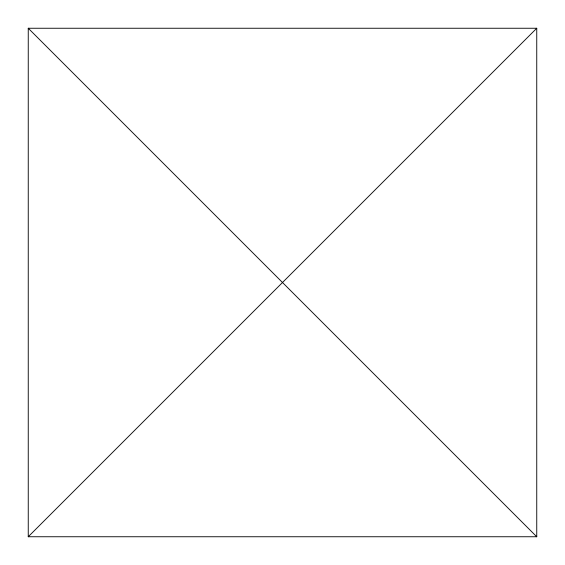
<?xml version="1.0" encoding="UTF-8"?>
<svg xmlns="http://www.w3.org/2000/svg" width="565" height="565" viewBox="0 0 565 565"><rect width="100%" height="100%" fill="white"/><g stroke="black" fill="none" stroke-linecap="round" stroke-linejoin="round"><path stroke-width="0.85" d="M28.25 536.75L536.75 28.25L536.75 536.75L28.25 536.75L28.25 28.25L536.75 28.25M28.25 28.25L536.75 536.75"/></g></svg>
